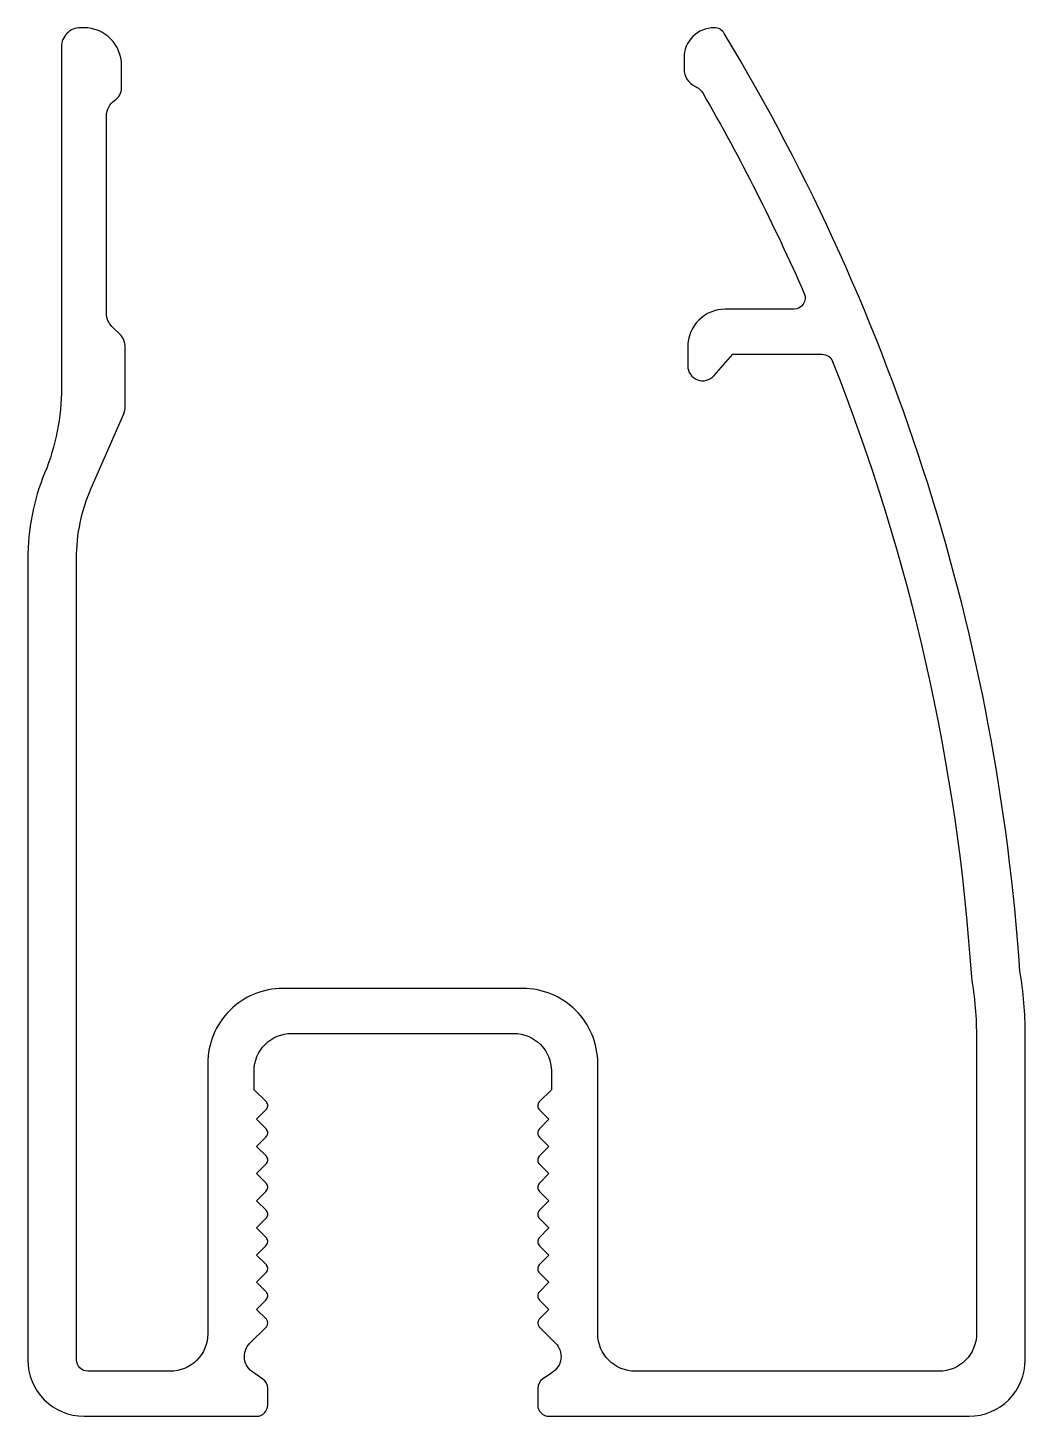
# Model space of a CAD drawing. Extents: x 941.9 to 968.5, y -22.6 to 14.4.
import ezdxf

# ---------------------------------------------------------------- set-up
doc = ezdxf.new("R2010")
doc.units = 0
doc.header["$LTSCALE"] = 15
doc.layers.get('0').update_dxf_attribs({"linetype": 'CONTINUOUS'})

msp = doc.modelspace()

# ---------------------------------------------------------------- linework, layer by layer
at = {"ltscale": 0.05}
msp.add_lwpolyline([(943.563, 2.098), (944.43, 4.082, 0.103335), (944.472, 4.282), (944.472, 5.849, 0.198912), (944.325, 6.203), (944.118, 6.41, -0.198912), (943.972, 6.763), (943.972, 12.021, -0.250492), (944.194, 12.436, 0.250492), (944.372, 12.769), (944.372, 13.369, 0.414214), (943.372, 14.369), (943.272, 14.369, 0.414214), (942.772, 13.869), (942.772, 4.779, -0.09775), (942.322, 2.5, 0.09775), (941.872, 0.22), (941.872, -21.131, 0.414214), (943.372, -22.631), (947.972, -22.631, 0.414214), (948.272, -22.331), (948.272, -21.888, 0.245649), (948.143, -21.642), (947.898, -21.472, -0.493145), (947.795, -20.685), (948.234, -20.246, 0.38034), (948.234, -20.047), (947.971, -19.785), (948.221, -19.535, 0.414214), (948.234, -19.323), (947.971, -19.061), (948.221, -18.811, 0.414214), (948.234, -18.599), (947.971, -18.337), (948.221, -18.087, 0.414214), (948.234, -17.876), (947.971, -17.613), (948.221, -17.364, 0.414214), (948.234, -17.152), (947.971, -16.89), (948.221, -16.64, 0.414214), (948.234, -16.428), (947.971, -16.166), (948.221, -15.916, 0.414214), (948.234, -15.705), (947.971, -15.442), (948.221, -15.193, 0.414214), (948.234, -14.981), (947.971, -14.719), (948.221, -14.469, 0.414214), (948.234, -14.257), (947.908, -13.931), (947.908, -13.431, -0.414214), (948.908, -12.431), (954.834, -12.431, -0.414214), (955.834, -13.431), (955.834, -13.931), (955.508, -14.257, 0.414214), (955.52, -14.469), (955.77, -14.719), (955.508, -14.981, 0.414214), (955.52, -15.193), (955.77, -15.442), (955.508, -15.705, 0.414214), (955.52, -15.916), (955.77, -16.166), (955.508, -16.428, 0.414214), (955.52, -16.64), (955.77, -16.89), (955.508, -17.152, 0.414214), (955.52, -17.364), (955.77, -17.613), (955.508, -17.876, 0.414214), (955.52, -18.087), (955.77, -18.337), (955.508, -18.599, 0.414214), (955.52, -18.811), (955.77, -19.061), (955.508, -19.323, 0.414214), (955.52, -19.535), (955.77, -19.785), (955.508, -20.047, 0.38034), (955.508, -20.246), (955.947, -20.685, -0.493145), (955.844, -21.472), (955.6, -21.642, 0.245181), (955.472, -21.888), (955.472, -22.331, 0.414214), (955.772, -22.631), (966.972, -22.631, 0.414214), (968.472, -21.131), (968.472, -12.462, 0.042611), (968.327, -10.767, 0.11954), (960.444, 14.217, 0.270315), (960.183, 14.369), (960.172, 14.369, 0.414214), (959.372, 13.569), (959.372, 13.269, 0.291475), (959.66, 12.816, -0.153904), (959.882, 12.613, -0.027508), (962.577, 7.289, -0.541261), (962.302, 6.869), (960.472, 6.869, 0.414214), (959.472, 5.869), (959.472, 5.362, 0.692524), (960.173, 5.099), (960.672, 5.669), (963.054, 5.669, -0.307502), (963.333, 5.479, -0.077927), (967.034, -10.922, -0.041483), (967.172, -12.573), (967.172, -20.431, -0.414214), (966.172, -21.431), (958.072, -21.431, -0.414214), (957.072, -20.431), (957.072, -13.231, 0.414214), (955.072, -11.231), (948.672, -11.231, 0.414214), (946.672, -13.231), (946.672, -20.431, -0.414214), (945.672, -21.431), (943.472, -21.431, -0.414214), (943.172, -21.131), (943.172, 0.22, -0.103146), (943.563, 2.098)], format="xyb", dxfattribs=at)

doc.saveas('drawing.dxf')
